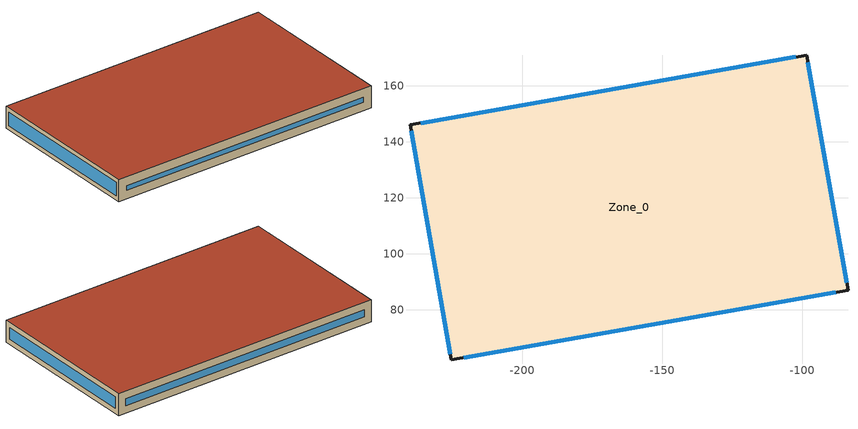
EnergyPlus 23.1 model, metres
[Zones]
Zone_0
 floor outside (90.1-2019 Nonresidential CZ 0 Exterior Floor (Mass)): -225.3,62.08 -240.1,146 -98.44,170.98 -83.64,87.06 z15
 wall outside (90.1-2019 Nonresidential CZ 0 Exterior Wall (Mass)): -225.3,62.08 -83.64,87.06 -98.44,170.98 -240.1,146 -225.3,62.08 z15:26.43
 window (90.1-2019 Nonresidential CZ 0 Glazing (Operable)): -220.87,62.86 -88.07,86.28 z19.5:21.93; -84.1,89.68 -97.97,168.35 z17.67:23.76; -102.28,170.3 -236.25,146.68 z18.9:22.53; -239.73,143.93 -225.67,64.15 z17.11:24.32
 roof outside (90.1-2019 Nonresidential CZ 0 Exterior Roof (Mass)): -225.3,62.08 -83.64,87.06 -98.44,170.98 -240.1,146 z26.43
[Site:GroundTemperature:BuildingSurface]
18, 18, 18, 18, 18, 18, 18, 18, 18, 18, 18, 18
[Site:GroundReflectance]
0.2, 0.2, 0.2, 0.2, 0.2, 0.2, 0.2, 0.2, 0.2, 0.2, 0.2, 0.2
[Site:GroundReflectance:SnowModifier]
1, 1
[Site:WeatherStation]
Wind Sensor Height Above Ground {m}=10; Wind Speed Profile Exponent=0.22; Wind Speed Profile Boundary Layer Thickness {m}=370; Air Temperature Sensor Height Above Ground {m}=1.5
[SizingPeriod:WeatherFileConditionType] Use Weather File Daylight Saving Period=No; Use Weather File Rain and Snow Indicators=No
Name | Period Selection | Day Type
Extreme Summer Weather Period for Design | SummerExtreme | SummerDesignDay
Extreme Winter Weather Period for Design | WinterExtreme | WinterDesignDay
[Building]
Building: North Axis {deg}=88.57; Terrain=Suburbs; Loads Convergence Tolerance Value=0.04; Temperature Convergence Tolerance Value {deltaC}=0.25; Solar Distribution=FullExterior; Maximum Number of Warmup Days=30; Minimum Number of Warmup Days=7
[Construction]
90.1-2019 Nonresidential CZ 0 Exterior Wall (Mass): Stucco_0.025_90.1-2019 Nonresidential CZ 0 Exterior Wall (Mass), Concrete_0.203_90.1-2019 Nonresidential CZ 0 Exterior Wall (Mass), Mineral Wool_0.006340168156952033_90.1-2019 Nonresidential CZ 0 Exterior Wall (Mass), Plaster_0.013_90.1-2019 Nonresidential CZ 0 Exterior Wall (Mass)
90.1-2019 Nonresidential CZ 0 Exterior Floor (Mass): Stucco_0.025_90.1-2019 Nonresidential CZ 0 Exterior Floor (Mass), Mineral Wool_0.005244967487677573_90.1-2019 Nonresidential CZ 0 Exterior Floor (Mass), Concrete_0.102_90.1-2019 Nonresidential CZ 0 Exterior Floor (Mass), Carpet_0.02_90.1-2019 Nonresidential CZ 0 Exterior Floor (Mass)
90.1-2019 Nonresidential CZ 0 Exterior Roof (Mass): Vaporpermeable Felt_0.003_90.1-2019 Nonresidential CZ 0 Exterior Roof (Mass), XPS Board_0.14713995500631277_90.1-2019 Nonresidential CZ 0 Exterior Roof (Mass), Concrete_0.203_90.1-2019 Nonresidential CZ 0 Exterior Roof (Mass), Acoustic Tile_0.005_90.1-2019 Nonresidential CZ 0 Exterior Roof (Mass)
90.1-2019 Nonresidential CZ 0 Glazing (Operable): 90.1-2019 Nonresidential CZ 0 Glazing (Operable)Window
[Material]
Stucco_0.025_90.1-2019 Nonresidential CZ 0 Exterior Wall (Mass): Roughness=Smooth; @90.1-2019 Nonresidential CZ 0 Exterior Wall (Mass):Stucco-Thickness@ [m]=0.025; @90.1-2019 Nonresidential CZ 0 Exterior Wall (Mass):Stucco-Conductivity@ [W/m-K]=0.72; @90.1-2019 Nonresidential CZ 0 Exterior Wall (Mass):Stucco-Density@ [kg/m3]=1856; @90.1-2019 Nonresidential CZ 0 Exterior Wall (Mass):Stucco-SpecificHeat@ [J/kg-K]=840; @90.1-2019 Nonresidential CZ 0 Exterior Wall (Mass):Stucco-ThermalEmittance@=0.9; @90.1-2019 Nonresidential CZ 0 Exterior Wall (Mass):Stucco-SolarAbsorptance@=0.7; @90.1-2019 Nonresidential CZ 0 Exterior Wall (Mass):Stucco-VisibleAbsorptance@=0.7
Concrete_0.203_90.1-2019 Nonresidential CZ 0 Exterior Wall (Mass): Roughness=Rough; @90.1-2019 Nonresidential CZ 0 Exterior Wall (Mass):Concrete-Thickness@ [m]=0.203; @90.1-2019 Nonresidential CZ 0 Exterior Wall (Mass):Concrete-Conductivity@ [W/m-K]=2; @90.1-2019 Nonresidential CZ 0 Exterior Wall (Mass):Concrete-Density@ [kg/m3]=2400; @90.1-2019 Nonresidential CZ 0 Exterior Wall (Mass):Concrete-SpecificHeat@ [J/kg-K]=950; @90.1-2019 Nonresidential CZ 0 Exterior Wall (Mass):Concrete-ThermalEmittance@=0.9; @90.1-2019 Nonresidential CZ 0 Exterior Wall (Mass):Concrete-SolarAbsorptance@=0.7; @90.1-2019 Nonresidential CZ 0 Exterior Wall (Mass):Concrete-VisibleAbsorptance@=0.7
Mineral Wool_0.006340168156952033_90.1-2019 Nonresidential CZ 0 Exterior Wall (Mass): Roughness=Rough; @90.1-2019 Nonresidential CZ 0 Exterior Wall (Mass):Mineral Wool-Thickness@ [m]=0.00634017; @90.1-2019 Nonresidential CZ 0 Exterior Wall (Mass):Mineral Wool-Conductivity@ [W/m-K]=0.041; @90.1-2019 Nonresidential CZ 0 Exterior Wall (Mass):Mineral Wool-Density@ [kg/m3]=155; @90.1-2019 Nonresidential CZ 0 Exterior Wall (Mass):Mineral Wool-SpecificHeat@ [J/kg-K]=1130; @90.1-2019 Nonresidential CZ 0 Exterior Wall (Mass):Mineral Wool-ThermalEmittance@=0.9; @90.1-2019 Nonresidential CZ 0 Exterior Wall (Mass):Mineral Wool-SolarAbsorptance@=0.7; @90.1-2019 Nonresidential CZ 0 Exterior Wall (Mass):Mineral Wool-VisibleAbsorptance@=0.7
Plaster_0.013_90.1-2019 Nonresidential CZ 0 Exterior Wall (Mass): Roughness=Rough; @90.1-2019 Nonresidential CZ 0 Exterior Wall (Mass):Plaster-Thickness@ [m]=0.013; @90.1-2019 Nonresidential CZ 0 Exterior Wall (Mass):Plaster-Conductivity@ [W/m-K]=1; @90.1-2019 Nonresidential CZ 0 Exterior Wall (Mass):Plaster-Density@ [kg/m3]=2000; @90.1-2019 Nonresidential CZ 0 Exterior Wall (Mass):Plaster-SpecificHeat@ [J/kg-K]=1130; @90.1-2019 Nonresidential CZ 0 Exterior Wall (Mass):Plaster-ThermalEmittance@=0.9; @90.1-2019 Nonresidential CZ 0 Exterior Wall (Mass):Plaster-SolarAbsorptance@=0.7; @90.1-2019 Nonresidential CZ 0 Exterior Wall (Mass):Plaster-VisibleAbsorptance@=0.7
Stucco_0.025_90.1-2019 Nonresidential CZ 0 Exterior Floor (Mass): Roughness=Smooth; @90.1-2019 Nonresidential CZ 0 Exterior Floor (Mass):Stucco-Thickness@ [m]=0.025; @90.1-2019 Nonresidential CZ 0 Exterior Floor (Mass):Stucco-Conductivity@ [W/m-K]=0.72; @90.1-2019 Nonresidential CZ 0 Exterior Floor (Mass):Stucco-Density@ [kg/m3]=1856; @90.1-2019 Nonresidential CZ 0 Exterior Floor (Mass):Stucco-SpecificHeat@ [J/kg-K]=840; @90.1-2019 Nonresidential CZ 0 Exterior Floor (Mass):Stucco-ThermalEmittance@=0.9; @90.1-2019 Nonresidential CZ 0 Exterior Floor (Mass):Stucco-SolarAbsorptance@=0.7; @90.1-2019 Nonresidential CZ 0 Exterior Floor (Mass):Stucco-VisibleAbsorptance@=0.7
Mineral Wool_0.005244967487677573_90.1-2019 Nonresidential CZ 0 Exterior Floor (Mass): Roughness=Rough; @90.1-2019 Nonresidential CZ 0 Exterior Floor (Mass):Mineral Wool-Thickness@ [m]=0.00524497; @90.1-2019 Nonresidential CZ 0 Exterior Floor (Mass):Mineral Wool-Conductivity@ [W/m-K]=0.041; @90.1-2019 Nonresidential CZ 0 Exterior Floor (Mass):Mineral Wool-Density@ [kg/m3]=155; @90.1-2019 Nonresidential CZ 0 Exterior Floor (Mass):Mineral Wool-SpecificHeat@ [J/kg-K]=1130; @90.1-2019 Nonresidential CZ 0 Exterior Floor (Mass):Mineral Wool-ThermalEmittance@=0.9; @90.1-2019 Nonresidential CZ 0 Exterior Floor (Mass):Mineral Wool-SolarAbsorptance@=0.7; @90.1-2019 Nonresidential CZ 0 Exterior Floor (Mass):Mineral Wool-VisibleAbsorptance@=0.7
Concrete_0.102_90.1-2019 Nonresidential CZ 0 Exterior Floor (Mass): Roughness=Rough; @90.1-2019 Nonresidential CZ 0 Exterior Floor (Mass):Concrete-Thickness@ [m]=0.102; @90.1-2019 Nonresidential CZ 0 Exterior Floor (Mass):Concrete-Conductivity@ [W/m-K]=2; @90.1-2019 Nonresidential CZ 0 Exterior Floor (Mass):Concrete-Density@ [kg/m3]=2400; @90.1-2019 Nonresidential CZ 0 Exterior Floor (Mass):Concrete-SpecificHeat@ [J/kg-K]=950; @90.1-2019 Nonresidential CZ 0 Exterior Floor (Mass):Concrete-ThermalEmittance@=0.9; @90.1-2019 Nonresidential CZ 0 Exterior Floor (Mass):Concrete-SolarAbsorptance@=0.7; @90.1-2019 Nonresidential CZ 0 Exterior Floor (Mass):Concrete-VisibleAbsorptance@=0.7
Carpet_0.02_90.1-2019 Nonresidential CZ 0 Exterior Floor (Mass): Roughness=MediumRough; @90.1-2019 Nonresidential CZ 0 Exterior Floor (Mass):Carpet-Thickness@ [m]=0.02; @90.1-2019 Nonresidential CZ 0 Exterior Floor (Mass):Carpet-Conductivity@ [W/m-K]=0.06; @90.1-2019 Nonresidential CZ 0 Exterior Floor (Mass):Carpet-Density@ [kg/m3]=288; @90.1-2019 Nonresidential CZ 0 Exterior Floor (Mass):Carpet-SpecificHeat@ [J/kg-K]=1380; @90.1-2019 Nonresidential CZ 0 Exterior Floor (Mass):Carpet-ThermalEmittance@=0.9; @90.1-2019 Nonresidential CZ 0 Exterior Floor (Mass):Carpet-SolarAbsorptance@=0.7; @90.1-2019 Nonresidential CZ 0 Exterior Floor (Mass):Carpet-VisibleAbsorptance@=0.7
Vaporpermeable Felt_0.003_90.1-2019 Nonresidential CZ 0 Exterior Roof (Mass): Roughness=Rough; @90.1-2019 Nonresidential CZ 0 Exterior Roof (Mass):Vaporpermeable Felt-Thickness@ [m]=0.003; @90.1-2019 Nonresidential CZ 0 Exterior Roof (Mass):Vaporpermeable Felt-Conductivity@ [W/m-K]=0.909091; @90.1-2019 Nonresidential CZ 0 Exterior Roof (Mass):Vaporpermeable Felt-Density@ [kg/m3]=0.5; @90.1-2019 Nonresidential CZ 0 Exterior Roof (Mass):Vaporpermeable Felt-SpecificHeat@ [J/kg-K]=1800; @90.1-2019 Nonresidential CZ 0 Exterior Roof (Mass):Vaporpermeable Felt-ThermalEmittance@=0.9; @90.1-2019 Nonresidential CZ 0 Exterior Roof (Mass):Vaporpermeable Felt-SolarAbsorptance@=0.7; @90.1-2019 Nonresidential CZ 0 Exterior Roof (Mass):Vaporpermeable Felt-VisibleAbsorptance@=0.7
XPS Board_0.14713995500631277_90.1-2019 Nonresidential CZ 0 Exterior Roof (Mass): Roughness=Rough; @90.1-2019 Nonresidential CZ 0 Exterior Roof (Mass):XPS Board-Thickness@ [m]=0.14714; @90.1-2019 Nonresidential CZ 0 Exterior Roof (Mass):XPS Board-Conductivity@ [W/m-K]=0.034; @90.1-2019 Nonresidential CZ 0 Exterior Roof (Mass):XPS Board-Density@ [kg/m3]=35; @90.1-2019 Nonresidential CZ 0 Exterior Roof (Mass):XPS Board-SpecificHeat@ [J/kg-K]=1400; @90.1-2019 Nonresidential CZ 0 Exterior Roof (Mass):XPS Board-ThermalEmittance@=0.9; @90.1-2019 Nonresidential CZ 0 Exterior Roof (Mass):XPS Board-SolarAbsorptance@=0.7; @90.1-2019 Nonresidential CZ 0 Exterior Roof (Mass):XPS Board-VisibleAbsorptance@=0.7
Concrete_0.203_90.1-2019 Nonresidential CZ 0 Exterior Roof (Mass): Roughness=Rough; @90.1-2019 Nonresidential CZ 0 Exterior Roof (Mass):Concrete-Thickness@ [m]=0.203; @90.1-2019 Nonresidential CZ 0 Exterior Roof (Mass):Concrete-Conductivity@ [W/m-K]=2; @90.1-2019 Nonresidential CZ 0 Exterior Roof (Mass):Concrete-Density@ [kg/m3]=2400; @90.1-2019 Nonresidential CZ 0 Exterior Roof (Mass):Concrete-SpecificHeat@ [J/kg-K]=950; @90.1-2019 Nonresidential CZ 0 Exterior Roof (Mass):Concrete-ThermalEmittance@=0.9; @90.1-2019 Nonresidential CZ 0 Exterior Roof (Mass):Concrete-SolarAbsorptance@=0.7; @90.1-2019 Nonresidential CZ 0 Exterior Roof (Mass):Concrete-VisibleAbsorptance@=0.7
Acoustic Tile_0.005_90.1-2019 Nonresidential CZ 0 Exterior Roof (Mass): Roughness=MediumSmooth; @90.1-2019 Nonresidential CZ 0 Exterior Roof (Mass):Acoustic Tile-Thickness@ [m]=0.005; @90.1-2019 Nonresidential CZ 0 Exterior Roof (Mass):Acoustic Tile-Conductivity@ [W/m-K]=0.06; @90.1-2019 Nonresidential CZ 0 Exterior Roof (Mass):Acoustic Tile-Density@ [kg/m3]=368; @90.1-2019 Nonresidential CZ 0 Exterior Roof (Mass):Acoustic Tile-SpecificHeat@ [J/kg-K]=590; @90.1-2019 Nonresidential CZ 0 Exterior Roof (Mass):Acoustic Tile-ThermalEmittance@=0.9; @90.1-2019 Nonresidential CZ 0 Exterior Roof (Mass):Acoustic Tile-SolarAbsorptance@=0.7; @90.1-2019 Nonresidential CZ 0 Exterior Roof (Mass):Acoustic Tile-VisibleAbsorptance@=0.7
[WindowMaterial:SimpleGlazingSystem]
90.1-2019 Nonresidential CZ 0 Glazing (Operable)Window: @90.1-2019 Nonresidential CZ 0 Glazing (Operable)-UValue@=3.52052; @90.1-2019 Nonresidential CZ 0 Glazing (Operable)-SolarHeatGainCoefficient@=0.2; @90.1-2019 Nonresidential CZ 0 Glazing (Operable)-VisibleTransmittance@=0.22
[EnergyManagementSystem:Sensor] Output:Variable Index Key=Environment
Name | Output:Variable
OutdoorTemp | Site Outdoor Air Drybulb Temperature
OutdoorRelHumid | Site Outdoor Air Relative Humidity
[Zone]
Zone_0: Rotation [deg]=0; Type=1; Multiplier=1; Volume [m3]=140106; Area [m2]=12258.2; Zone Inside Convection Algorithm=TARP; Zone Outside Convection Algorithm=DOE-2
[People]
People Zone_0: Zone or ZoneList=Zone_0; OccupancySchedule=occOffice; Number of People Calculation Method=People/Area; PeopleDensity [person/m2]=0.0436; Fraction Radiant=0.3; Sensible Heat Fraction=AUTOCALCULATE; Activity Level Schedule=Zone_0PeopleActivity; Carbon Dioxide Generation Rate [m3/s-W]=3.82E-08; Enable ASHRAE 55 Comfort Warnings=No; Mean Radiant Temperature Calculation Type=ZoneAveraged; Work Efficiency Schedule=Zone_0WorkEfficiency; Clothing Insulation Calculation Method=DynamicClothingModelASHRAE55; Air Velocity Schedule=AirSpeed 0; Thermal Comfort Model 1 Type=AdaptiveASH55; Thermal Comfort Model 2 Type=Pierce; Thermal Comfort Model 3 Type=Fanger
[ElectricEquipment]
Zone_0 Equipment: Zone or ZoneList=Zone_0; EquipmentAvailibilitySchedule=equipOffice; Design Level Calculation Method=Watts/Area; EquipmentPowerDensity [W/m2]=12; Fraction Latent=0; Fraction Radiant=.2; Fraction Lost=0
[Lights]
Zone_0 General lighting: Zone or ZoneList=Zone_0; LightsAvailibilitySchedule=lightsOffice; Design Level Calculation Method=Watts/Area; LightingPowerDensity [W/m2]=15; Return Air Fraction=0; Fraction Radiant=.42; Fraction Visible=.18; Fraction Replaceable=1
[Daylighting:Controls]
Zone_0_DaylCtrl: Zone=Zone_0; Daylighting Method=SplitFlux; @Zone_0-LightsAvailibilitySchedule@=lightsOffice; Lighting control type { 1 = continuous,2 = stepped,3 = continuous / off}=Continuous; Minimum Input Power Fraction for Continuous Dimming Control=0.1; Minimum Light Output Fraction for Continuous Dimming Control=0.1; Number of Stepped Control Steps=3; Probability Lighting will be Reset When Needed in Manual Stepped Control=1; Maximum Allowable Discomfort Glare Index=22; Daylighting Reference Point 1=Zone_0_DaylCtrlRefPt1; Fraction of Zone Controlled by Reference Point 1=1; @Zone_0-IlluminanceSetpoint@ [lux at Reference Point 1]=500
[ZoneInfiltration:DesignFlowRate]
Zone_0Infiltration: Zone or ZoneList=Zone_0; Schedule=On; Design Flow Rate Calculation Method=Flow/ExteriorArea; Flow per Exterior Surface Area [m3/s-m2]=0.00056896; @Zone_0-InfiltrationConstantCoefficient@=1; @Zone_0-InfiltrationTemperatureCoefficient@=0; @Zone_0-InfiltrationWindVelocityCoefficient@=0; @Zone_0-InfiltrationWindVelocitySquaredCoefficient@=0
[Zone equipment]
Zone_0: Zone_0 Ideal Loads Air
[ZoneHVAC:IdealLoadsAirSystem]
Zone_0 Ideal Loads Air: Maximum Heating Supply Air Temperature {C}=35; Minimum Cooling Supply Air Temperature {C}=12; Maximum Heating Supply Air Humidity Ratio {kgWater/kgDryAir}=0.01; Minimum Cooling Supply Air Humidity Ratio {kgWater/kgDryAir}=0.008; Heating Limit=LimitFlowRateAndCapacity; MaximumHeatingAirFlowRate [m3/s]=Autosize; MaximumSensibleHeatingCapacity [W]=Autosize; Cooling Limit=LimitFlowRateAndCapacity; MaximumCoolingAirFlowRate [m3/s]=Autosize; MaximumTotalCoolingCapacity [W]=Autosize; HeatingAvailabilitySchedule=Off; CoolingAvailabilitySchedule=AllOn; Dehumidification Control Type=Humidistat; Humidification Control Type=Humidistat; Design Specification Outdoor Air Object=Zone_0MinFreshAir; Demand Controlled Ventilation Type=OccupancySchedule; Outdoor Air Economizer Type=NoEconomizer; Heat Recovery Type=None; SensibleHeatRecoveryEffectiveness=0.7; LatentHeatRecoveryEffectiveness=0.65
[Sizing:Zone]
Zone_0: Zone Cooling Design Supply Air Temperature Input Method=SupplyAirTemperature; Zone Cooling Design Supply Air Temperature {C}=12; Zone Heating Design Supply Air Temperature Input Method=SupplyAirTemperature; Zone Heating Design Supply Air Temperature {C}=35; Zone Cooling Design Supply Air Humidity Ratio {kgWater/kgDryAir}=0.009; Zone Heating Design Supply Air Humidity Ratio {kgWater/kgDryAir}=0.004; Design Specification Outdoor Air Object=Zone_0MinFreshAir; Zone Heating Sizing Factor=1.15; Zone Cooling Sizing Factor=1.15; Cooling Design Air Flow Method=DesignDay; Heating Design Air Flow Method=DesignDay
[ZoneControl:Thermostat]
Zone_0 Thermostat: Zone or ZoneList=Zone_0; Control Type Schedule=Zone_0_ZoneControlTypeSched; Control 1=Dual Setpoint - Zone Zone_0
[ThermostatSetpoint:DualSetpoint]
Dual Setpoint - Zone Zone_0: Heating Setpoint Temperature Schedule=Zone_0Heating_SP_Sch; Cooling Setpoint Temperature Schedule=Zone_0Cooling_SP_Sch
[DesignSpecification:OutdoorAir]
Zone_0MinFreshAir: Outdoor Air Method=Sum; @Zone_0-MinFreshAirPerson@ [m3/s-person]=0.01; @Zone_0-MinFreshAirArea@ [m3/s-m2]=0.001; MechVentSchedule=AllOn
[Schedule:Constant]
On; AllOn: 1
Off; AirSpeed 0: 0
Zone_0PeopleActivity: Any Number, 125.28
Zone_0WorkEfficiency: Any Number, 0
Zone_0Heating_SP_Sch: 20
Zone_0Cooling_SP_Sch: 26
Zone_0_ZoneControlTypeSched: 4
[Schedule:Day:Hourly]
025e8bf6-8908-4bcf-9f2b-5d56a4e41084: Fraction, 0, 0, 0, 0, 0, 0, 0, 0, 0, 0, 0, 0, 0, 0, 0, 0, 0, 0, 0, 0, 0, 0, 0, 0
9906a9d3-ffbc-46dc-8c80-8fdffde58480: Fraction, 0, 0, 0, 0, 0, 0, 0, 0.2, 0.4, 0.6, 0.8, 0.8, 0.4, 0.6, 0.8, 0.8, 0.4, 0.2, 0, 0, 0, 0, 0, 0
36d4566d-caf3-463c-bed5-eac00469bc3c: Fraction, 0, 0, 0, 0, 0, 0, 0, 1, 1, 1, 1, 1, 1, 1, 1, 1, 1, 1, 0, 0, 0, 0, 0, 0
f1cd745a-8b4f-4c19-b434-5c87a13f3dcc: Fraction, 0.1, 0.1, 0.1, 0.1, 0.1, 0.1, 0.1, 0.1, 0.1, 0.1, 0.1, 0.1, 0.1, 0.1, 0.1, 0.1, 0.1, 0.1, 0.1, 0.1, 0.1, 0.1, 0.1, 0.1
02ca8b2d-b45e-43ba-b03a-7b0b20c219d6: Fraction, 0.1, 0.1, 0.1, 0.1, 0.1, 0.1, 0.1, 0.2, 0.4, 0.6, 0.8, 0.8, 0.4, 0.6, 0.8, 0.8, 0.4, 0.2, 0.1, 0.1, 0.1, 0.1, 0.1, 0.1
[Schedule:Year]
occOffice: Fraction, occOffice_0, 1, 1, 12, 31
lightsOffice: Fraction, lightsOffice_0, 1, 1, 12, 31
equipOffice: Fraction, equipOffice_0, 1, 1, 12, 31
[Schedule:Week:Daily]
occOffice_0: 025e8bf6-8908-4bcf-9f2b-5d56a4e41084, 9906a9d3-ffbc-46dc-8c80-8fdffde58480, 9906a9d3-ffbc-46dc-8c80-8fdffde58480, 9906a9d3-ffbc-46dc-8c80-8fdffde58480, 9906a9d3-ffbc-46dc-8c80-8fdffde58480, 9906a9d3-ffbc-46dc-8c80-8fdffde58480, 025e8bf6-8908-4bcf-9f2b-5d56a4e41084, 025e8bf6-8908-4bcf-9f2b-5d56a4e41084, 025e8bf6-8908-4bcf-9f2b-5d56a4e41084, 025e8bf6-8908-4bcf-9f2b-5d56a4e41084, 025e8bf6-8908-4bcf-9f2b-5d56a4e41084, 025e8bf6-8908-4bcf-9f2b-5d56a4e41084
lightsOffice_0: 025e8bf6-8908-4bcf-9f2b-5d56a4e41084, 36d4566d-caf3-463c-bed5-eac00469bc3c, 36d4566d-caf3-463c-bed5-eac00469bc3c, 36d4566d-caf3-463c-bed5-eac00469bc3c, 36d4566d-caf3-463c-bed5-eac00469bc3c, 36d4566d-caf3-463c-bed5-eac00469bc3c, 025e8bf6-8908-4bcf-9f2b-5d56a4e41084, 025e8bf6-8908-4bcf-9f2b-5d56a4e41084, 025e8bf6-8908-4bcf-9f2b-5d56a4e41084, 025e8bf6-8908-4bcf-9f2b-5d56a4e41084, 025e8bf6-8908-4bcf-9f2b-5d56a4e41084, 025e8bf6-8908-4bcf-9f2b-5d56a4e41084
equipOffice_0: f1cd745a-8b4f-4c19-b434-5c87a13f3dcc, 02ca8b2d-b45e-43ba-b03a-7b0b20c219d6, 02ca8b2d-b45e-43ba-b03a-7b0b20c219d6, 02ca8b2d-b45e-43ba-b03a-7b0b20c219d6, 02ca8b2d-b45e-43ba-b03a-7b0b20c219d6, 02ca8b2d-b45e-43ba-b03a-7b0b20c219d6, f1cd745a-8b4f-4c19-b434-5c87a13f3dcc, f1cd745a-8b4f-4c19-b434-5c87a13f3dcc, f1cd745a-8b4f-4c19-b434-5c87a13f3dcc, f1cd745a-8b4f-4c19-b434-5c87a13f3dcc, f1cd745a-8b4f-4c19-b434-5c87a13f3dcc, f1cd745a-8b4f-4c19-b434-5c87a13f3dcc
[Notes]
----  This file was generated with Climate Studio 2.3.9455.24557
-------------------------ERL SENSORS--------------------------
Output:SQLite, Simple;
